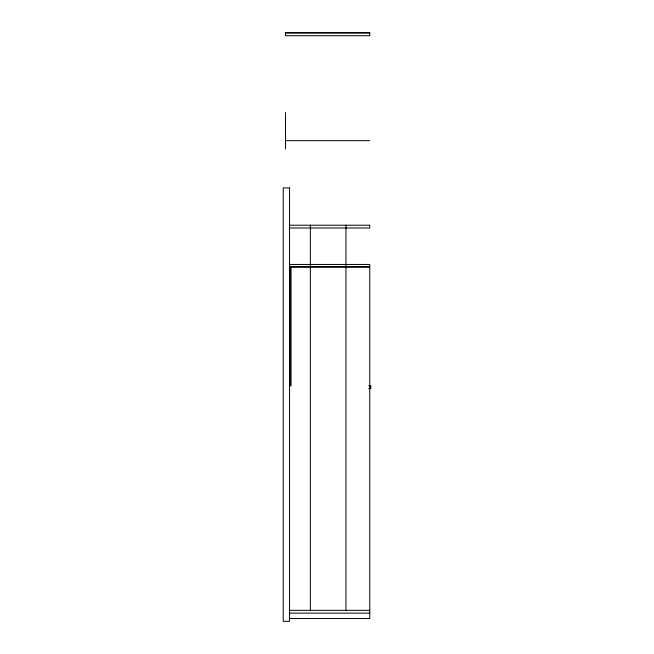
<?xml version="1.0" encoding="UTF-8"?>
<svg xmlns="http://www.w3.org/2000/svg" width="654" height="654" viewBox="0 0 654 654"><rect width="100%" height="100%" fill="white"/><g stroke="black" fill="none" stroke-linecap="round" stroke-linejoin="round"><path stroke-width="0.98" d="M310.356 610.346L310.356 225.213M345.95 610.346L345.95 225.213M285.528 32.945L369.747 32.945M285.528 140.667L369.747 140.667M289.452 225.213L369.747 225.213L369.747 227.993L289.501 227.993M289.501 264.461L369.747 264.461L369.747 618.52L289.591 618.52M289.591 266.587L369.747 266.587M289.591 267.241L369.747 267.241M368.725 385.803L370.769 385.803L370.769 388.59L368.733 388.59M289.558 610.346L369.747 610.346M289.452 613.125L369.747 613.125M291.03 267.241L291.03 385.803L290.016 385.803L290.016 267.241M285.528 112.537L285.528 149.006M369.747 32.7L285.528 32.7L285.528 35.725L369.747 35.725L369.747 32.7M289.55 187.927L283.231 187.927L283.231 621.3L289.55 621.3L289.55 187.927"/></g></svg>
